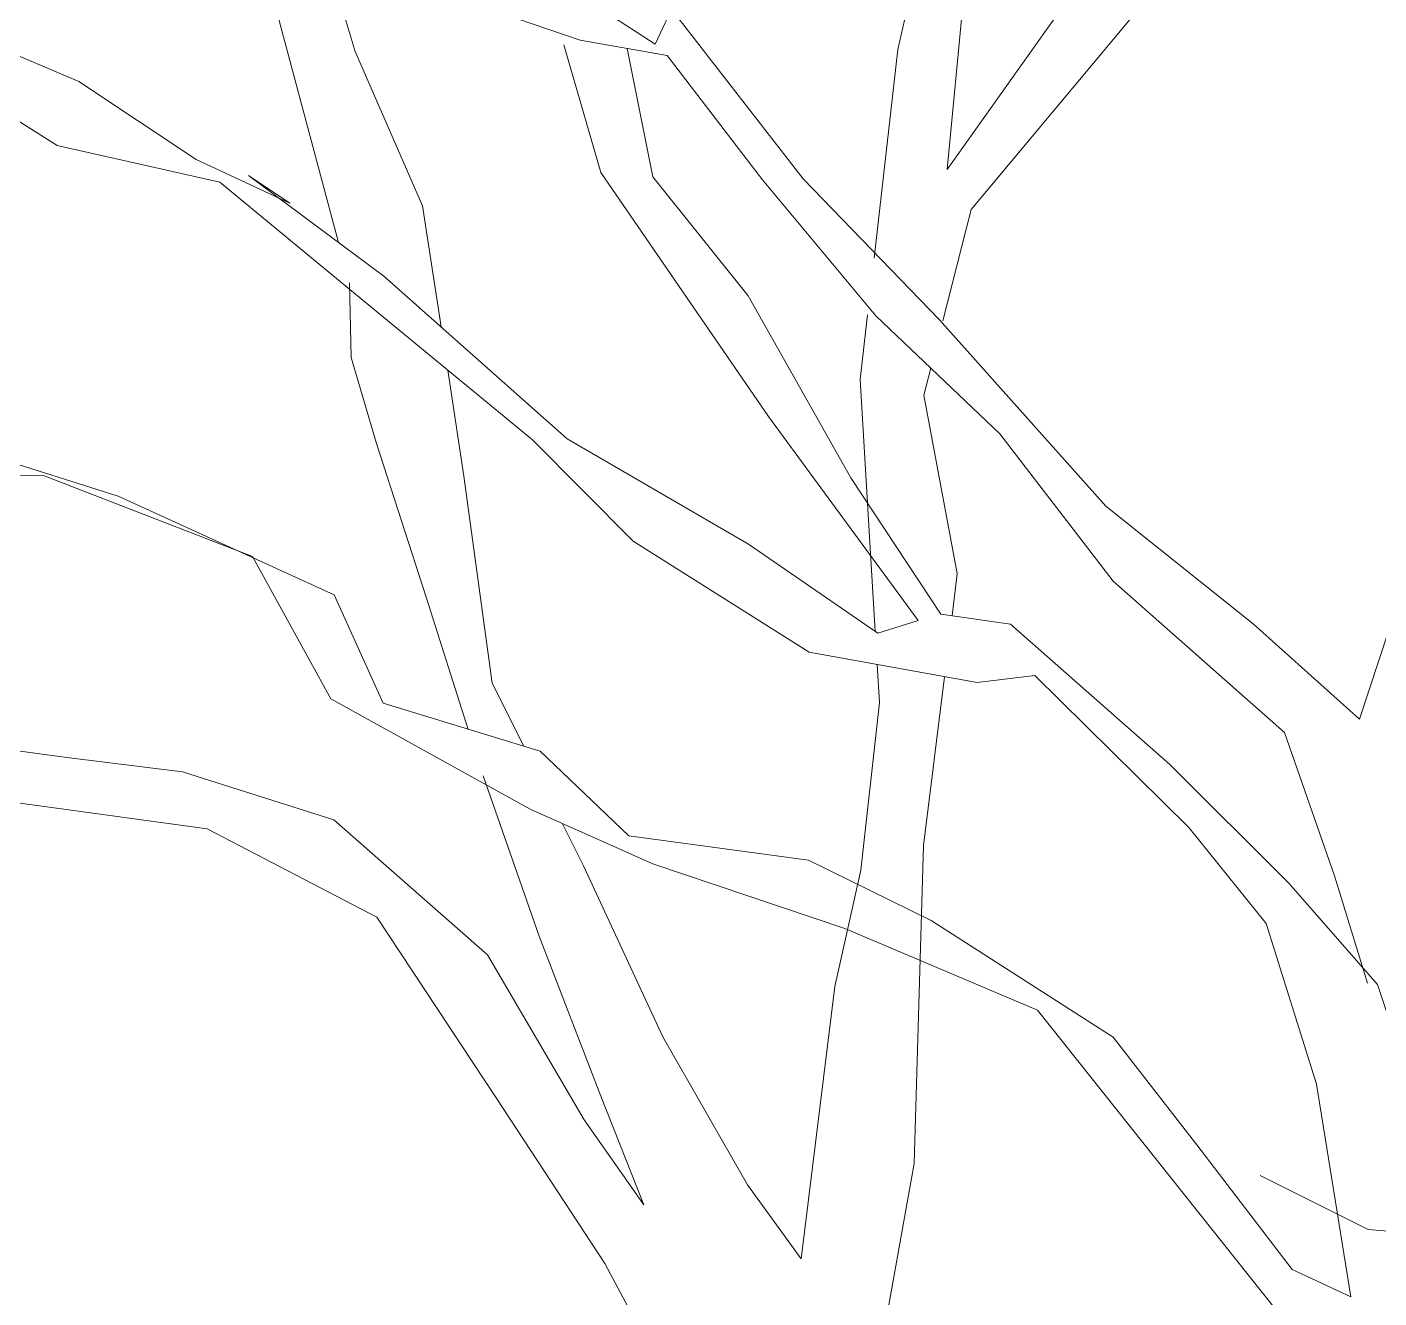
# Model space of a CAD drawing. Header units: millimetres. Extents: x -13512 to 19537, y -6523 to 6166.
# Drawn here: x -864.2 to -696.2, y -2383.2 to -2225.1 of the extents above; entities that cross this region are included whole.
import ezdxf

# ---------------------------------------------------------------- set-up
doc = ezdxf.new("R2010")
doc.units = ezdxf.units.MM
for name, color, linetype, lineweight in [('A-ELEWACJA CIENKA', 11, 'Continuous', 13), ('B-materiały', 9, 'Continuous', 0), ('Layer1', 7, 'Continuous', 0)]:
    doc.layers.add(name, color=color, linetype=linetype, lineweight=lineweight)

# ---------------------------------------------------------------- blocks, each defined once
blk = doc.blocks.new('A$C2EBD462E')
at = {"layer": 'B-materiały'}
for p, q in [((-292.05, 686.52), (-305.5, 693.22)), ((-261.82, 683.92), (-292.05, 686.52))]:
    blk.add_line(p, q, dxfattribs=at)

msp = doc.modelspace()

# ---------------------------------------------------------------- linework, layer by layer
at = {"layer": 'Layer1'}
for p, q in [((-909.3, -2209.84), (-857.81, -2231.9)), ((-909.3, -2209.84), (-857.81, -2231.9)), ((-909.3, -2209.84), (-857.81, -2231.9)), ((-909.3, -2209.84), (-857.81, -2231.9)), ((-909.3, -2209.84), (-857.81, -2231.9)), ((-909.3, -2209.84), (-857.81, -2231.9)), ((-909.3, -2209.84), (-857.81, -2231.9)), ((-909.3, -2209.84), (-857.81, -2231.9)), ((-828.93, -2209.64), (-823.44, -2228.17)), ((-828.93, -2209.64), (-823.44, -2228.17)), ((-828.93, -2209.64), (-823.44, -2228.17)), ((-828.93, -2209.64), (-823.44, -2228.17)), ((-828.93, -2209.64), (-823.44, -2228.17)), ((-828.93, -2209.64), (-823.44, -2228.17)), ((-828.93, -2209.64), (-823.44, -2228.17)), ((-828.93, -2209.64), (-823.44, -2228.17)), ((-755.96, -2227.92), (-752.73, -2213.48)), ((-755.96, -2227.92), (-752.73, -2213.48)), ((-755.96, -2227.92), (-752.73, -2213.48)), ((-755.96, -2227.92), (-752.73, -2213.48)), ((-755.96, -2227.92), (-752.73, -2213.48)), ((-755.96, -2227.92), (-752.73, -2213.48)), ((-755.96, -2227.92), (-752.73, -2213.48)), ((-755.96, -2227.92), (-752.73, -2213.48)), ((-825.49, -2251.9), (-834.45, -2218.4)), ((-825.49, -2251.9), (-834.45, -2218.4)), ((-825.49, -2251.9), (-834.45, -2218.4)), ((-825.49, -2251.9), (-834.45, -2218.4)), ((-825.49, -2251.9), (-834.45, -2218.4)), ((-825.49, -2251.9), (-834.45, -2218.4)), ((-825.49, -2251.9), (-834.45, -2218.4)), ((-825.49, -2251.9), (-834.45, -2218.4)), ((-800, -2218.25), (-786.13, -2227.24)), ((-800, -2218.25), (-786.13, -2227.24)), ((-800, -2218.25), (-786.13, -2227.24)), ((-800, -2218.25), (-786.13, -2227.24)), ((-800, -2218.25), (-786.13, -2227.24)), ((-800, -2218.25), (-786.13, -2227.24)), ((-800, -2218.25), (-786.13, -2227.24)), ((-800, -2218.25), (-786.13, -2227.24)), ((-786.31, -2220.06), (-767.76, -2244.01)), ((-786.31, -2220.06), (-767.76, -2244.01)), ((-786.31, -2220.06), (-767.76, -2244.01)), ((-786.31, -2220.06), (-767.76, -2244.01)), ((-786.31, -2220.06), (-767.76, -2244.01)), ((-786.31, -2220.06), (-767.76, -2244.01)), ((-786.31, -2220.06), (-767.76, -2244.01)), ((-786.31, -2220.06), (-767.76, -2244.01)), ((-747.57, -2219.09), (-749.84, -2242.84)), ((-747.57, -2219.09), (-749.84, -2242.84)), ((-747.57, -2219.09), (-749.84, -2242.84)), ((-747.57, -2219.09), (-749.84, -2242.84)), ((-747.57, -2219.09), (-749.84, -2242.84)), ((-747.57, -2219.09), (-749.84, -2242.84)), ((-747.57, -2219.09), (-749.84, -2242.84)), ((-747.57, -2219.09), (-749.84, -2242.84)), ((-786.13, -2227.24), (-783.4, -2221.42)), ((-786.13, -2227.24), (-783.4, -2221.42)), ((-786.13, -2227.24), (-783.4, -2221.42)), ((-786.13, -2227.24), (-783.4, -2221.42)), ((-786.13, -2227.24), (-783.4, -2221.42)), ((-786.13, -2227.24), (-783.4, -2221.42)), ((-786.13, -2227.24), (-783.4, -2221.42)), ((-786.13, -2227.24), (-783.4, -2221.42)), ((-795.47, -2226.75), (-809.23, -2222.07)), ((-795.47, -2226.75), (-809.23, -2222.07)), ((-795.47, -2226.75), (-809.23, -2222.07)), ((-795.47, -2226.75), (-809.23, -2222.07)), ((-795.47, -2226.75), (-809.23, -2222.07)), ((-795.47, -2226.75), (-809.23, -2222.07)), ((-795.47, -2226.75), (-809.23, -2222.07)), ((-795.47, -2226.75), (-809.23, -2222.07)), ((-749.84, -2242.84), (-735.28, -2222.37)), ((-749.84, -2242.84), (-735.28, -2222.37)), ((-749.84, -2242.84), (-735.28, -2222.37)), ((-749.84, -2242.84), (-735.28, -2222.37)), ((-749.84, -2242.84), (-735.28, -2222.37)), ((-749.84, -2242.84), (-735.28, -2222.37)), ((-749.84, -2242.84), (-735.28, -2222.37)), ((-749.84, -2242.84), (-735.28, -2222.37)), ((-726.63, -2223.59), (-746.85, -2247.79)), ((-726.63, -2223.59), (-746.85, -2247.79)), ((-726.63, -2223.59), (-746.85, -2247.79)), ((-726.63, -2223.59), (-746.85, -2247.79)), ((-726.63, -2223.59), (-746.85, -2247.79)), ((-726.63, -2223.59), (-746.85, -2247.79)), ((-726.63, -2223.59), (-746.85, -2247.79)), ((-726.63, -2223.59), (-746.85, -2247.79)), ((-784.66, -2228.64), (-795.47, -2226.75)), ((-784.66, -2228.64), (-795.47, -2226.75)), ((-784.66, -2228.64), (-795.47, -2226.75)), ((-784.66, -2228.64), (-795.47, -2226.75)), ((-784.66, -2228.64), (-795.47, -2226.75)), ((-784.66, -2228.64), (-795.47, -2226.75)), ((-784.66, -2228.64), (-795.47, -2226.75)), ((-784.66, -2228.64), (-795.47, -2226.75)), ((-823.44, -2228.17), (-815.06, -2247.34)), ((-823.44, -2228.17), (-815.06, -2247.34)), ((-823.44, -2228.17), (-815.06, -2247.34)), ((-823.44, -2228.17), (-815.06, -2247.34)), ((-823.44, -2228.17), (-815.06, -2247.34)), ((-823.44, -2228.17), (-815.06, -2247.34)), ((-823.44, -2228.17), (-815.06, -2247.34)), ((-823.44, -2228.17), (-815.06, -2247.34)), ((-792.91, -2243.2), (-797.51, -2227.34)), ((-792.91, -2243.2), (-797.51, -2227.34)), ((-792.91, -2243.2), (-797.51, -2227.34)), ((-792.91, -2243.2), (-797.51, -2227.34)), ((-792.91, -2243.2), (-797.51, -2227.34)), ((-792.91, -2243.2), (-797.51, -2227.34)), ((-792.91, -2243.2), (-797.51, -2227.34)), ((-792.91, -2243.2), (-797.51, -2227.34)), ((-789.63, -2227.77), (-786.43, -2243.76)), ((-789.63, -2227.77), (-786.43, -2243.76)), ((-789.63, -2227.77), (-786.43, -2243.76)), ((-789.63, -2227.77), (-786.43, -2243.76)), ((-789.63, -2227.77), (-786.43, -2243.76)), ((-789.63, -2227.77), (-786.43, -2243.76)), ((-789.63, -2227.77), (-786.43, -2243.76)), ((-789.63, -2227.77), (-786.43, -2243.76)), ((-772.78, -2244.13), (-784.66, -2228.64)), ((-772.78, -2244.13), (-784.66, -2228.64)), ((-772.78, -2244.13), (-784.66, -2228.64)), ((-772.78, -2244.13), (-784.66, -2228.64)), ((-772.78, -2244.13), (-784.66, -2228.64)), ((-772.78, -2244.13), (-784.66, -2228.64)), ((-772.78, -2244.13), (-784.66, -2228.64)), ((-772.78, -2244.13), (-784.66, -2228.64)), ((-758.9, -2253.84), (-755.96, -2227.92)), ((-758.9, -2253.84), (-755.96, -2227.92)), ((-758.9, -2253.84), (-755.96, -2227.92)), ((-758.9, -2253.84), (-755.96, -2227.92)), ((-758.9, -2253.84), (-755.96, -2227.92)), ((-758.9, -2253.84), (-755.96, -2227.92)), ((-758.9, -2253.84), (-755.96, -2227.92)), ((-758.9, -2253.84), (-755.96, -2227.92)), ((-860.48, -2239.87), (-877.98, -2228.82)), ((-860.48, -2239.87), (-877.98, -2228.82)), ((-860.48, -2239.87), (-877.98, -2228.82)), ((-860.48, -2239.87), (-877.98, -2228.82)), ((-860.48, -2239.87), (-877.98, -2228.82)), ((-860.48, -2239.87), (-877.98, -2228.82)), ((-860.48, -2239.87), (-877.98, -2228.82)), ((-860.48, -2239.87), (-877.98, -2228.82)), ((-857.81, -2231.9), (-843.2, -2241.59)), ((-857.81, -2231.9), (-843.2, -2241.59)), ((-857.81, -2231.9), (-843.2, -2241.59)), ((-857.81, -2231.9), (-843.2, -2241.59)), ((-857.81, -2231.9), (-843.2, -2241.59)), ((-857.81, -2231.9), (-843.2, -2241.59)), ((-857.81, -2231.9), (-843.2, -2241.59)), ((-857.81, -2231.9), (-843.2, -2241.59)), ((-840.26, -2244.39), (-860.48, -2239.87)), ((-840.26, -2244.39), (-860.48, -2239.87)), ((-840.26, -2244.39), (-860.48, -2239.87)), ((-840.26, -2244.39), (-860.48, -2239.87)), ((-840.26, -2244.39), (-860.48, -2239.87)), ((-840.26, -2244.39), (-860.48, -2239.87)), ((-840.26, -2244.39), (-860.48, -2239.87)), ((-840.26, -2244.39), (-860.48, -2239.87)), ((-843.2, -2241.59), (-831.58, -2247.04)), ((-843.2, -2241.59), (-831.58, -2247.04)), ((-843.2, -2241.59), (-831.58, -2247.04)), ((-843.2, -2241.59), (-831.58, -2247.04)), ((-843.2, -2241.59), (-831.58, -2247.04)), ((-843.2, -2241.59), (-831.58, -2247.04)), ((-843.2, -2241.59), (-831.58, -2247.04)), ((-843.2, -2241.59), (-831.58, -2247.04)), ((-831.58, -2247.04), (-836.69, -2243.58)), ((-836.69, -2243.58), (-819.87, -2256.08)), ((-831.58, -2247.04), (-836.69, -2243.58)), ((-836.69, -2243.58), (-819.87, -2256.08)), ((-831.58, -2247.04), (-836.69, -2243.58)), ((-836.69, -2243.58), (-819.87, -2256.08)), ((-831.58, -2247.04), (-836.69, -2243.58)), ((-836.69, -2243.58), (-819.87, -2256.08)), ((-831.58, -2247.04), (-836.69, -2243.58)), ((-836.69, -2243.58), (-819.87, -2256.08)), ((-831.58, -2247.04), (-836.69, -2243.58)), ((-836.69, -2243.58), (-819.87, -2256.08)), ((-831.58, -2247.04), (-836.69, -2243.58)), ((-836.69, -2243.58), (-819.87, -2256.08)), ((-831.58, -2247.04), (-836.69, -2243.58)), ((-836.69, -2243.58), (-819.87, -2256.08)), ((-772.05, -2273.55), (-792.91, -2243.2)), ((-772.05, -2273.55), (-792.91, -2243.2)), ((-772.05, -2273.55), (-792.91, -2243.2)), ((-772.05, -2273.55), (-792.91, -2243.2)), ((-772.05, -2273.55), (-792.91, -2243.2)), ((-772.05, -2273.55), (-792.91, -2243.2)), ((-772.05, -2273.55), (-792.91, -2243.2)), ((-772.05, -2273.55), (-792.91, -2243.2)), ((-786.43, -2243.76), (-774.58, -2258.54)), ((-786.43, -2243.76), (-774.58, -2258.54)), ((-786.43, -2243.76), (-774.58, -2258.54)), ((-786.43, -2243.76), (-774.58, -2258.54)), ((-786.43, -2243.76), (-774.58, -2258.54)), ((-786.43, -2243.76), (-774.58, -2258.54)), ((-786.43, -2243.76), (-774.58, -2258.54)), ((-786.43, -2243.76), (-774.58, -2258.54)), ((-823.4, -2258.32), (-840.26, -2244.39)), ((-823.4, -2258.32), (-840.26, -2244.39)), ((-823.4, -2258.32), (-840.26, -2244.39)), ((-823.4, -2258.32), (-840.26, -2244.39)), ((-823.4, -2258.32), (-840.26, -2244.39)), ((-823.4, -2258.32), (-840.26, -2244.39)), ((-823.4, -2258.32), (-840.26, -2244.39)), ((-823.4, -2258.32), (-840.26, -2244.39)), ((-758.72, -2261.01), (-772.78, -2244.13)), ((-758.72, -2261.01), (-772.78, -2244.13)), ((-758.72, -2261.01), (-772.78, -2244.13)), ((-758.72, -2261.01), (-772.78, -2244.13)), ((-758.72, -2261.01), (-772.78, -2244.13)), ((-758.72, -2261.01), (-772.78, -2244.13)), ((-758.72, -2261.01), (-772.78, -2244.13)), ((-758.72, -2261.01), (-772.78, -2244.13)), ((-767.76, -2244.01), (-750.81, -2261.53)), ((-767.76, -2244.01), (-750.81, -2261.53)), ((-767.76, -2244.01), (-750.81, -2261.53)), ((-767.76, -2244.01), (-750.81, -2261.53)), ((-767.76, -2244.01), (-750.81, -2261.53)), ((-767.76, -2244.01), (-750.81, -2261.53)), ((-767.76, -2244.01), (-750.81, -2261.53)), ((-767.76, -2244.01), (-750.81, -2261.53)), ((-815.06, -2247.34), (-812.75, -2262.41)), ((-815.06, -2247.34), (-812.75, -2262.41)), ((-815.06, -2247.34), (-812.75, -2262.41)), ((-815.06, -2247.34), (-812.75, -2262.41)), ((-815.06, -2247.34), (-812.75, -2262.41)), ((-815.06, -2247.34), (-812.75, -2262.41)), ((-815.06, -2247.34), (-812.75, -2262.41)), ((-815.06, -2247.34), (-812.75, -2262.41)), ((-746.85, -2247.79), (-750.37, -2261.64)), ((-746.85, -2247.79), (-750.37, -2261.64)), ((-746.85, -2247.79), (-750.37, -2261.64)), ((-746.85, -2247.79), (-750.37, -2261.64)), ((-746.85, -2247.79), (-750.37, -2261.64)), ((-746.85, -2247.79), (-750.37, -2261.64)), ((-746.85, -2247.79), (-750.37, -2261.64)), ((-746.85, -2247.79), (-750.37, -2261.64)), ((-823.92, -2266.23), (-824.15, -2256.91)), ((-823.92, -2266.23), (-824.15, -2256.91)), ((-823.92, -2266.23), (-824.15, -2256.91)), ((-823.92, -2266.23), (-824.15, -2256.91)), ((-823.92, -2266.23), (-824.15, -2256.91)), ((-823.92, -2266.23), (-824.15, -2256.91)), ((-823.92, -2266.23), (-824.15, -2256.91)), ((-823.92, -2266.23), (-824.15, -2256.91)), ((-819.87, -2256.08), (-797.1, -2276.33)), ((-819.87, -2256.08), (-797.1, -2276.33)), ((-819.87, -2256.08), (-797.1, -2276.33)), ((-819.87, -2256.08), (-797.1, -2276.33)), ((-819.87, -2256.08), (-797.1, -2276.33)), ((-819.87, -2256.08), (-797.1, -2276.33)), ((-819.87, -2256.08), (-797.1, -2276.33)), ((-819.87, -2256.08), (-797.1, -2276.33)), ((-801.41, -2276.44), (-823.4, -2258.32)), ((-801.41, -2276.44), (-823.4, -2258.32)), ((-801.41, -2276.44), (-823.4, -2258.32)), ((-801.41, -2276.44), (-823.4, -2258.32)), ((-801.41, -2276.44), (-823.4, -2258.32)), ((-801.41, -2276.44), (-823.4, -2258.32)), ((-801.41, -2276.44), (-823.4, -2258.32)), ((-801.41, -2276.44), (-823.4, -2258.32)), ((-774.58, -2258.54), (-761.8, -2281.19)), ((-774.58, -2258.54), (-761.8, -2281.19)), ((-774.58, -2258.54), (-761.8, -2281.19)), ((-774.58, -2258.54), (-761.8, -2281.19)), ((-774.58, -2258.54), (-761.8, -2281.19)), ((-774.58, -2258.54), (-761.8, -2281.19)), ((-774.58, -2258.54), (-761.8, -2281.19)), ((-774.58, -2258.54), (-761.8, -2281.19)), ((-760.67, -2268.96), (-759.73, -2260.89)), ((-760.67, -2268.96), (-759.73, -2260.89)), ((-760.67, -2268.96), (-759.73, -2260.89)), ((-760.67, -2268.96), (-759.73, -2260.89)), ((-760.67, -2268.96), (-759.73, -2260.89)), ((-760.67, -2268.96), (-759.73, -2260.89)), ((-760.67, -2268.96), (-759.73, -2260.89)), ((-760.67, -2268.96), (-759.73, -2260.89)), ((-743.28, -2275.7), (-758.72, -2261.01)), ((-743.28, -2275.7), (-758.72, -2261.01)), ((-743.28, -2275.7), (-758.72, -2261.01)), ((-743.28, -2275.7), (-758.72, -2261.01)), ((-743.28, -2275.7), (-758.72, -2261.01)), ((-743.28, -2275.7), (-758.72, -2261.01)), ((-743.28, -2275.7), (-758.72, -2261.01)), ((-743.28, -2275.7), (-758.72, -2261.01)), ((-750.81, -2261.53), (-730.13, -2284.7)), ((-750.81, -2261.53), (-730.13, -2284.7)), ((-750.81, -2261.53), (-730.13, -2284.7)), ((-750.81, -2261.53), (-730.13, -2284.7)), ((-750.81, -2261.53), (-730.13, -2284.7)), ((-750.81, -2261.53), (-730.13, -2284.7)), ((-750.81, -2261.53), (-730.13, -2284.7)), ((-750.81, -2261.53), (-730.13, -2284.7)), ((-820.78, -2276.92), (-823.92, -2266.23)), ((-820.78, -2276.92), (-823.92, -2266.23)), ((-820.78, -2276.92), (-823.92, -2266.23)), ((-820.78, -2276.92), (-823.92, -2266.23)), ((-820.78, -2276.92), (-823.92, -2266.23)), ((-820.78, -2276.92), (-823.92, -2266.23)), ((-820.78, -2276.92), (-823.92, -2266.23)), ((-820.78, -2276.92), (-823.92, -2266.23)), ((-811.93, -2267.77), (-809.91, -2280.96)), ((-811.93, -2267.77), (-809.91, -2280.96)), ((-811.93, -2267.77), (-809.91, -2280.96)), ((-811.93, -2267.77), (-809.91, -2280.96)), ((-811.93, -2267.77), (-809.91, -2280.96)), ((-811.93, -2267.77), (-809.91, -2280.96)), ((-811.93, -2267.77), (-809.91, -2280.96)), ((-811.93, -2267.77), (-809.91, -2280.96)), ((-759.74, -2284.31), (-760.67, -2268.96)), ((-759.74, -2284.31), (-760.67, -2268.96)), ((-759.74, -2284.31), (-760.67, -2268.96)), ((-759.74, -2284.31), (-760.67, -2268.96)), ((-759.74, -2284.31), (-760.67, -2268.96)), ((-759.74, -2284.31), (-760.67, -2268.96)), ((-759.74, -2284.31), (-760.67, -2268.96)), ((-759.74, -2284.31), (-760.67, -2268.96)), ((-751.87, -2267.53), (-752.73, -2270.91)), ((-751.87, -2267.53), (-752.73, -2270.91)), ((-751.87, -2267.53), (-752.73, -2270.91)), ((-751.87, -2267.53), (-752.73, -2270.91)), ((-751.87, -2267.53), (-752.73, -2270.91)), ((-751.87, -2267.53), (-752.73, -2270.91)), ((-751.87, -2267.53), (-752.73, -2270.91)), ((-751.87, -2267.53), (-752.73, -2270.91)), ((-752.73, -2270.91), (-748.58, -2293.06)), ((-752.73, -2270.91), (-748.58, -2293.06)), ((-752.73, -2270.91), (-748.58, -2293.06)), ((-752.73, -2270.91), (-748.58, -2293.06)), ((-752.73, -2270.91), (-748.58, -2293.06)), ((-752.73, -2270.91), (-748.58, -2293.06)), ((-752.73, -2270.91), (-748.58, -2293.06)), ((-752.73, -2270.91), (-748.58, -2293.06)), ((-753.46, -2298.93), (-772.05, -2273.55)), ((-753.46, -2298.93), (-772.05, -2273.55)), ((-753.46, -2298.93), (-772.05, -2273.55)), ((-753.46, -2298.93), (-772.05, -2273.55)), ((-753.46, -2298.93), (-772.05, -2273.55)), ((-753.46, -2298.93), (-772.05, -2273.55)), ((-753.46, -2298.93), (-772.05, -2273.55)), ((-753.46, -2298.93), (-772.05, -2273.55)), ((-729.18, -2294.01), (-743.28, -2275.7)), ((-729.18, -2294.01), (-743.28, -2275.7)), ((-729.18, -2294.01), (-743.28, -2275.7)), ((-729.18, -2294.01), (-743.28, -2275.7)), ((-729.18, -2294.01), (-743.28, -2275.7)), ((-729.18, -2294.01), (-743.28, -2275.7)), ((-729.18, -2294.01), (-743.28, -2275.7)), ((-729.18, -2294.01), (-743.28, -2275.7)), ((-814.56, -2296.15), (-820.78, -2276.92)), ((-814.56, -2296.15), (-820.78, -2276.92)), ((-814.56, -2296.15), (-820.78, -2276.92)), ((-814.56, -2296.15), (-820.78, -2276.92)), ((-814.56, -2296.15), (-820.78, -2276.92)), ((-814.56, -2296.15), (-820.78, -2276.92)), ((-814.56, -2296.15), (-820.78, -2276.92)), ((-814.56, -2296.15), (-820.78, -2276.92)), ((-788.89, -2289.05), (-801.41, -2276.44)), ((-788.89, -2289.05), (-801.41, -2276.44)), ((-788.89, -2289.05), (-801.41, -2276.44)), ((-788.89, -2289.05), (-801.41, -2276.44)), ((-788.89, -2289.05), (-801.41, -2276.44)), ((-788.89, -2289.05), (-801.41, -2276.44)), ((-788.89, -2289.05), (-801.41, -2276.44)), ((-788.89, -2289.05), (-801.41, -2276.44)), ((-797.1, -2276.33), (-774.52, -2289.41)), ((-797.1, -2276.33), (-774.52, -2289.41)), ((-797.1, -2276.33), (-774.52, -2289.41)), ((-797.1, -2276.33), (-774.52, -2289.41)), ((-797.1, -2276.33), (-774.52, -2289.41)), ((-797.1, -2276.33), (-774.52, -2289.41)), ((-797.1, -2276.33), (-774.52, -2289.41)), ((-797.1, -2276.33), (-774.52, -2289.41)), ((-871.74, -2277.48), (-852.92, -2283.47)), ((-871.74, -2277.48), (-852.92, -2283.47)), ((-871.74, -2277.48), (-852.92, -2283.47)), ((-871.74, -2277.48), (-852.92, -2283.47)), ((-871.74, -2277.48), (-852.92, -2283.47)), ((-871.74, -2277.48), (-852.92, -2283.47)), ((-871.74, -2277.48), (-852.92, -2283.47)), ((-871.74, -2277.48), (-852.92, -2283.47)), ((-862.32, -2280.84), (-888.87, -2281.5)), ((-862.32, -2280.84), (-888.87, -2281.5)), ((-862.32, -2280.84), (-888.87, -2281.5)), ((-862.32, -2280.84), (-888.87, -2281.5)), ((-862.32, -2280.84), (-888.87, -2281.5)), ((-862.32, -2280.84), (-888.87, -2281.5)), ((-862.32, -2280.84), (-888.87, -2281.5)), ((-862.32, -2280.84), (-888.87, -2281.5)), ((-836.22, -2290.95), (-862.32, -2280.84)), ((-836.22, -2290.95), (-862.32, -2280.84)), ((-836.22, -2290.95), (-862.32, -2280.84)), ((-836.22, -2290.95), (-862.32, -2280.84)), ((-836.22, -2290.95), (-862.32, -2280.84)), ((-836.22, -2290.95), (-862.32, -2280.84)), ((-836.22, -2290.95), (-862.32, -2280.84)), ((-836.22, -2290.95), (-862.32, -2280.84)), ((-809.91, -2280.96), (-806.39, -2306.72)), ((-809.91, -2280.96), (-806.39, -2306.72)), ((-809.91, -2280.96), (-806.39, -2306.72)), ((-809.91, -2280.96), (-806.39, -2306.72)), ((-809.91, -2280.96), (-806.39, -2306.72)), ((-809.91, -2280.96), (-806.39, -2306.72)), ((-809.91, -2280.96), (-806.39, -2306.72)), ((-809.91, -2280.96), (-806.39, -2306.72)), ((-761.8, -2281.19), (-750.61, -2298.14)), ((-761.8, -2281.19), (-750.61, -2298.14)), ((-761.8, -2281.19), (-750.61, -2298.14)), ((-761.8, -2281.19), (-750.61, -2298.14)), ((-761.8, -2281.19), (-750.61, -2298.14)), ((-761.8, -2281.19), (-750.61, -2298.14)), ((-761.8, -2281.19), (-750.61, -2298.14)), ((-761.8, -2281.19), (-750.61, -2298.14)), ((-852.92, -2283.47), (-826.05, -2295.72)), ((-852.92, -2283.47), (-826.05, -2295.72)), ((-852.92, -2283.47), (-826.05, -2295.72)), ((-852.92, -2283.47), (-826.05, -2295.72)), ((-852.92, -2283.47), (-826.05, -2295.72)), ((-852.92, -2283.47), (-826.05, -2295.72)), ((-852.92, -2283.47), (-826.05, -2295.72)), ((-852.92, -2283.47), (-826.05, -2295.72)), ((-758.77, -2300.27), (-759.74, -2284.31)), ((-758.77, -2300.27), (-759.74, -2284.31)), ((-758.77, -2300.27), (-759.74, -2284.31)), ((-758.77, -2300.27), (-759.74, -2284.31)), ((-758.77, -2300.27), (-759.74, -2284.31)), ((-758.77, -2300.27), (-759.74, -2284.31)), ((-758.77, -2300.27), (-759.74, -2284.31)), ((-758.77, -2300.27), (-759.74, -2284.31)), ((-730.13, -2284.7), (-711.81, -2299.32)), ((-730.13, -2284.7), (-711.81, -2299.32)), ((-730.13, -2284.7), (-711.81, -2299.32)), ((-730.13, -2284.7), (-711.81, -2299.32)), ((-730.13, -2284.7), (-711.81, -2299.32)), ((-730.13, -2284.7), (-711.81, -2299.32)), ((-730.13, -2284.7), (-711.81, -2299.32)), ((-730.13, -2284.7), (-711.81, -2299.32)), ((-767, -2302.86), (-788.89, -2289.05)), ((-767, -2302.86), (-788.89, -2289.05)), ((-767, -2302.86), (-788.89, -2289.05)), ((-767, -2302.86), (-788.89, -2289.05)), ((-767, -2302.86), (-788.89, -2289.05)), ((-767, -2302.86), (-788.89, -2289.05)), ((-767, -2302.86), (-788.89, -2289.05)), ((-767, -2302.86), (-788.89, -2289.05)), ((-774.52, -2289.41), (-758.45, -2300.49)), ((-774.52, -2289.41), (-758.45, -2300.49)), ((-774.52, -2289.41), (-758.45, -2300.49)), ((-774.52, -2289.41), (-758.45, -2300.49)), ((-774.52, -2289.41), (-758.45, -2300.49)), ((-774.52, -2289.41), (-758.45, -2300.49)), ((-774.52, -2289.41), (-758.45, -2300.49)), ((-774.52, -2289.41), (-758.45, -2300.49)), ((-826.45, -2308.65), (-836.22, -2290.95)), ((-826.45, -2308.65), (-836.22, -2290.95)), ((-826.45, -2308.65), (-836.22, -2290.95)), ((-826.45, -2308.65), (-836.22, -2290.95)), ((-826.45, -2308.65), (-836.22, -2290.95)), ((-826.45, -2308.65), (-836.22, -2290.95)), ((-826.45, -2308.65), (-836.22, -2290.95)), ((-826.45, -2308.65), (-836.22, -2290.95)), ((-698.59, -2311.2), (-691.92, -2290.93)), ((-698.59, -2311.2), (-691.92, -2290.93)), ((-698.59, -2311.2), (-691.92, -2290.93)), ((-698.59, -2311.2), (-691.92, -2290.93)), ((-698.59, -2311.2), (-691.92, -2290.93)), ((-698.59, -2311.2), (-691.92, -2290.93)), ((-698.59, -2311.2), (-691.92, -2290.93)), ((-698.59, -2311.2), (-691.92, -2290.93)), ((-748.58, -2293.06), (-749.23, -2298.33)), ((-748.58, -2293.06), (-749.23, -2298.33)), ((-748.58, -2293.06), (-749.23, -2298.33)), ((-748.58, -2293.06), (-749.23, -2298.33)), ((-748.58, -2293.06), (-749.23, -2298.33)), ((-748.58, -2293.06), (-749.23, -2298.33)), ((-748.58, -2293.06), (-749.23, -2298.33)), ((-748.58, -2293.06), (-749.23, -2298.33)), ((-707.88, -2312.86), (-729.18, -2294.01)), ((-707.88, -2312.86), (-729.18, -2294.01)), ((-707.88, -2312.86), (-729.18, -2294.01)), ((-707.88, -2312.86), (-729.18, -2294.01)), ((-707.88, -2312.86), (-729.18, -2294.01)), ((-707.88, -2312.86), (-729.18, -2294.01)), ((-707.88, -2312.86), (-729.18, -2294.01)), ((-707.88, -2312.86), (-729.18, -2294.01)), ((-826.05, -2295.72), (-819.97, -2309.21)), ((-826.05, -2295.72), (-819.97, -2309.21)), ((-826.05, -2295.72), (-819.97, -2309.21)), ((-826.05, -2295.72), (-819.97, -2309.21)), ((-826.05, -2295.72), (-819.97, -2309.21)), ((-826.05, -2295.72), (-819.97, -2309.21)), ((-826.05, -2295.72), (-819.97, -2309.21)), ((-826.05, -2295.72), (-819.97, -2309.21)), ((-809.38, -2312.45), (-814.56, -2296.15)), ((-809.38, -2312.45), (-814.56, -2296.15)), ((-809.38, -2312.45), (-814.56, -2296.15)), ((-809.38, -2312.45), (-814.56, -2296.15)), ((-809.38, -2312.45), (-814.56, -2296.15)), ((-809.38, -2312.45), (-814.56, -2296.15)), ((-809.38, -2312.45), (-814.56, -2296.15)), ((-809.38, -2312.45), (-814.56, -2296.15)), ((-758.45, -2300.49), (-753.46, -2298.93)), ((-758.45, -2300.49), (-753.46, -2298.93)), ((-758.45, -2300.49), (-753.46, -2298.93)), ((-758.45, -2300.49), (-753.46, -2298.93)), ((-758.45, -2300.49), (-753.46, -2298.93)), ((-758.45, -2300.49), (-753.46, -2298.93)), ((-758.45, -2300.49), (-753.46, -2298.93)), ((-758.45, -2300.49), (-753.46, -2298.93)), ((-750.61, -2298.14), (-741.96, -2299.36)), ((-750.61, -2298.14), (-741.96, -2299.36)), ((-750.61, -2298.14), (-741.96, -2299.36)), ((-750.61, -2298.14), (-741.96, -2299.36)), ((-750.61, -2298.14), (-741.96, -2299.36)), ((-750.61, -2298.14), (-741.96, -2299.36)), ((-750.61, -2298.14), (-741.96, -2299.36)), ((-750.61, -2298.14), (-741.96, -2299.36)), ((-741.96, -2299.36), (-722.14, -2316.81)), ((-741.96, -2299.36), (-722.14, -2316.81)), ((-741.96, -2299.36), (-722.14, -2316.81)), ((-741.96, -2299.36), (-722.14, -2316.81)), ((-741.96, -2299.36), (-722.14, -2316.81)), ((-741.96, -2299.36), (-722.14, -2316.81)), ((-741.96, -2299.36), (-722.14, -2316.81)), ((-741.96, -2299.36), (-722.14, -2316.81)), ((-711.81, -2299.32), (-698.59, -2311.2)), ((-711.81, -2299.32), (-698.59, -2311.2)), ((-711.81, -2299.32), (-698.59, -2311.2)), ((-711.81, -2299.32), (-698.59, -2311.2)), ((-711.81, -2299.32), (-698.59, -2311.2)), ((-711.81, -2299.32), (-698.59, -2311.2)), ((-711.81, -2299.32), (-698.59, -2311.2)), ((-711.81, -2299.32), (-698.59, -2311.2)), ((-746.09, -2306.64), (-767, -2302.86)), ((-746.09, -2306.64), (-767, -2302.86)), ((-746.09, -2306.64), (-767, -2302.86)), ((-746.09, -2306.64), (-767, -2302.86)), ((-746.09, -2306.64), (-767, -2302.86)), ((-746.09, -2306.64), (-767, -2302.86)), ((-746.09, -2306.64), (-767, -2302.86)), ((-746.09, -2306.64), (-767, -2302.86)), ((-758.23, -2309.1), (-758.52, -2304.39)), ((-758.23, -2309.1), (-758.52, -2304.39)), ((-758.23, -2309.1), (-758.52, -2304.39)), ((-758.23, -2309.1), (-758.52, -2304.39)), ((-758.23, -2309.1), (-758.52, -2304.39)), ((-758.23, -2309.1), (-758.52, -2304.39)), ((-758.23, -2309.1), (-758.52, -2304.39)), ((-758.23, -2309.1), (-758.52, -2304.39)), ((-750.17, -2305.9), (-752.76, -2326.91)), ((-750.17, -2305.9), (-752.76, -2326.91)), ((-750.17, -2305.9), (-752.76, -2326.91)), ((-750.17, -2305.9), (-752.76, -2326.91)), ((-750.17, -2305.9), (-752.76, -2326.91)), ((-750.17, -2305.9), (-752.76, -2326.91)), ((-750.17, -2305.9), (-752.76, -2326.91)), ((-750.17, -2305.9), (-752.76, -2326.91)), ((-738.93, -2305.74), (-746.09, -2306.64)), ((-738.93, -2305.74), (-746.09, -2306.64)), ((-738.93, -2305.74), (-746.09, -2306.64)), ((-738.93, -2305.74), (-746.09, -2306.64)), ((-738.93, -2305.74), (-746.09, -2306.64)), ((-738.93, -2305.74), (-746.09, -2306.64)), ((-738.93, -2305.74), (-746.09, -2306.64)), ((-738.93, -2305.74), (-746.09, -2306.64)), ((-719.79, -2324.65), (-738.93, -2305.74)), ((-719.79, -2324.65), (-738.93, -2305.74)), ((-719.79, -2324.65), (-738.93, -2305.74)), ((-719.79, -2324.65), (-738.93, -2305.74)), ((-719.79, -2324.65), (-738.93, -2305.74)), ((-719.79, -2324.65), (-738.93, -2305.74)), ((-719.79, -2324.65), (-738.93, -2305.74)), ((-719.79, -2324.65), (-738.93, -2305.74)), ((-806.39, -2306.72), (-802.48, -2314.56)), ((-806.39, -2306.72), (-802.48, -2314.56)), ((-806.39, -2306.72), (-802.48, -2314.56)), ((-806.39, -2306.72), (-802.48, -2314.56)), ((-806.39, -2306.72), (-802.48, -2314.56)), ((-806.39, -2306.72), (-802.48, -2314.56)), ((-806.39, -2306.72), (-802.48, -2314.56)), ((-806.39, -2306.72), (-802.48, -2314.56)), ((-801.69, -2322.39), (-826.45, -2308.65)), ((-801.69, -2322.39), (-826.45, -2308.65)), ((-801.69, -2322.39), (-826.45, -2308.65)), ((-801.69, -2322.39), (-826.45, -2308.65)), ((-801.69, -2322.39), (-826.45, -2308.65)), ((-801.69, -2322.39), (-826.45, -2308.65)), ((-801.69, -2322.39), (-826.45, -2308.65)), ((-801.69, -2322.39), (-826.45, -2308.65)), ((-819.97, -2309.21), (-800.44, -2315.18)), ((-819.97, -2309.21), (-800.44, -2315.18)), ((-819.97, -2309.21), (-800.44, -2315.18)), ((-819.97, -2309.21), (-800.44, -2315.18)), ((-819.97, -2309.21), (-800.44, -2315.18)), ((-819.97, -2309.21), (-800.44, -2315.18)), ((-819.97, -2309.21), (-800.44, -2315.18)), ((-819.97, -2309.21), (-800.44, -2315.18)), ((-760.58, -2329.98), (-758.23, -2309.1)), ((-760.58, -2329.98), (-758.23, -2309.1)), ((-760.58, -2329.98), (-758.23, -2309.1)), ((-760.58, -2329.98), (-758.23, -2309.1)), ((-760.58, -2329.98), (-758.23, -2309.1)), ((-760.58, -2329.98), (-758.23, -2309.1)), ((-760.58, -2329.98), (-758.23, -2309.1)), ((-760.58, -2329.98), (-758.23, -2309.1)), ((-885.95, -2312.3), (-859.29, -2315.94)), ((-885.95, -2312.3), (-859.29, -2315.94)), ((-885.95, -2312.3), (-859.29, -2315.94)), ((-885.95, -2312.3), (-859.29, -2315.94)), ((-885.95, -2312.3), (-859.29, -2315.94)), ((-885.95, -2312.3), (-859.29, -2315.94)), ((-885.95, -2312.3), (-859.29, -2315.94)), ((-885.95, -2312.3), (-859.29, -2315.94)), ((-701.69, -2330.66), (-707.88, -2312.86)), ((-701.69, -2330.66), (-707.88, -2312.86)), ((-701.69, -2330.66), (-707.88, -2312.86)), ((-701.69, -2330.66), (-707.88, -2312.86)), ((-701.69, -2330.66), (-707.88, -2312.86)), ((-701.69, -2330.66), (-707.88, -2312.86)), ((-701.69, -2330.66), (-707.88, -2312.86)), ((-701.69, -2330.66), (-707.88, -2312.86)), ((-859.29, -2315.94), (-844.89, -2317.73)), ((-859.29, -2315.94), (-844.89, -2317.73)), ((-859.29, -2315.94), (-844.89, -2317.73)), ((-859.29, -2315.94), (-844.89, -2317.73)), ((-859.29, -2315.94), (-844.89, -2317.73)), ((-859.29, -2315.94), (-844.89, -2317.73)), ((-859.29, -2315.94), (-844.89, -2317.73)), ((-859.29, -2315.94), (-844.89, -2317.73)), ((-800.44, -2315.18), (-789.41, -2325.67)), ((-800.44, -2315.18), (-789.41, -2325.67)), ((-800.44, -2315.18), (-789.41, -2325.67)), ((-800.44, -2315.18), (-789.41, -2325.67)), ((-800.44, -2315.18), (-789.41, -2325.67)), ((-800.44, -2315.18), (-789.41, -2325.67)), ((-800.44, -2315.18), (-789.41, -2325.67)), ((-800.44, -2315.18), (-789.41, -2325.67)), ((-844.89, -2317.73), (-826.07, -2323.72)), ((-844.89, -2317.73), (-826.07, -2323.72)), ((-844.89, -2317.73), (-826.07, -2323.72)), ((-844.89, -2317.73), (-826.07, -2323.72)), ((-844.89, -2317.73), (-826.07, -2323.72)), ((-844.89, -2317.73), (-826.07, -2323.72)), ((-844.89, -2317.73), (-826.07, -2323.72)), ((-844.89, -2317.73), (-826.07, -2323.72)), ((-722.14, -2316.81), (-707.42, -2331.52)), ((-722.14, -2316.81), (-707.42, -2331.52)), ((-722.14, -2316.81), (-707.42, -2331.52)), ((-722.14, -2316.81), (-707.42, -2331.52)), ((-722.14, -2316.81), (-707.42, -2331.52)), ((-722.14, -2316.81), (-707.42, -2331.52)), ((-722.14, -2316.81), (-707.42, -2331.52)), ((-722.14, -2316.81), (-707.42, -2331.52)), ((-800.58, -2338.16), (-807.54, -2318.23)), ((-800.58, -2338.16), (-807.54, -2318.23)), ((-800.58, -2338.16), (-807.54, -2318.23)), ((-800.58, -2338.16), (-807.54, -2318.23)), ((-800.58, -2338.16), (-807.54, -2318.23)), ((-800.58, -2338.16), (-807.54, -2318.23)), ((-800.58, -2338.16), (-807.54, -2318.23)), ((-800.58, -2338.16), (-807.54, -2318.23)), ((-841.84, -2324.83), (-872.81, -2320.58)), ((-841.84, -2324.83), (-872.81, -2320.58)), ((-841.84, -2324.83), (-872.81, -2320.58)), ((-841.84, -2324.83), (-872.81, -2320.58)), ((-841.84, -2324.83), (-872.81, -2320.58)), ((-841.84, -2324.83), (-872.81, -2320.58)), ((-841.84, -2324.83), (-872.81, -2320.58)), ((-841.84, -2324.83), (-872.81, -2320.58)), ((-786.45, -2329.19), (-801.69, -2322.39)), ((-786.45, -2329.19), (-801.69, -2322.39)), ((-786.45, -2329.19), (-801.69, -2322.39)), ((-786.45, -2329.19), (-801.69, -2322.39)), ((-786.45, -2329.19), (-801.69, -2322.39)), ((-786.45, -2329.19), (-801.69, -2322.39)), ((-786.45, -2329.19), (-801.69, -2322.39)), ((-786.45, -2329.19), (-801.69, -2322.39)), ((-826.07, -2323.72), (-806.98, -2340.47)), ((-826.07, -2323.72), (-806.98, -2340.47)), ((-826.07, -2323.72), (-806.98, -2340.47)), ((-826.07, -2323.72), (-806.98, -2340.47)), ((-826.07, -2323.72), (-806.98, -2340.47)), ((-826.07, -2323.72), (-806.98, -2340.47)), ((-826.07, -2323.72), (-806.98, -2340.47)), ((-826.07, -2323.72), (-806.98, -2340.47)), ((-797.66, -2324.19), (-795.06, -2329.41)), ((-797.66, -2324.19), (-795.06, -2329.41)), ((-797.66, -2324.19), (-795.06, -2329.41)), ((-797.66, -2324.19), (-795.06, -2329.41)), ((-797.66, -2324.19), (-795.06, -2329.41)), ((-797.66, -2324.19), (-795.06, -2329.41)), ((-797.66, -2324.19), (-795.06, -2329.41)), ((-797.66, -2324.19), (-795.06, -2329.41)), ((-820.74, -2335.79), (-841.84, -2324.83)), ((-820.74, -2335.79), (-841.84, -2324.83)), ((-820.74, -2335.79), (-841.84, -2324.83)), ((-820.74, -2335.79), (-841.84, -2324.83)), ((-820.74, -2335.79), (-841.84, -2324.83)), ((-820.74, -2335.79), (-841.84, -2324.83)), ((-820.74, -2335.79), (-841.84, -2324.83)), ((-820.74, -2335.79), (-841.84, -2324.83)), ((-789.41, -2325.67), (-767.08, -2328.71)), ((-789.41, -2325.67), (-767.08, -2328.71)), ((-789.41, -2325.67), (-767.08, -2328.71)), ((-789.41, -2325.67), (-767.08, -2328.71)), ((-789.41, -2325.67), (-767.08, -2328.71)), ((-789.41, -2325.67), (-767.08, -2328.71)), ((-789.41, -2325.67), (-767.08, -2328.71)), ((-789.41, -2325.67), (-767.08, -2328.71)), ((-710.16, -2336.61), (-719.79, -2324.65)), ((-710.16, -2336.61), (-719.79, -2324.65)), ((-710.16, -2336.61), (-719.79, -2324.65)), ((-710.16, -2336.61), (-719.79, -2324.65)), ((-710.16, -2336.61), (-719.79, -2324.65)), ((-710.16, -2336.61), (-719.79, -2324.65)), ((-710.16, -2336.61), (-719.79, -2324.65)), ((-710.16, -2336.61), (-719.79, -2324.65)), ((-752.76, -2326.91), (-753.93, -2366.43)), ((-752.76, -2326.91), (-753.93, -2366.43)), ((-752.76, -2326.91), (-753.93, -2366.43)), ((-752.76, -2326.91), (-753.93, -2366.43)), ((-752.76, -2326.91), (-753.93, -2366.43)), ((-752.76, -2326.91), (-753.93, -2366.43)), ((-752.76, -2326.91), (-753.93, -2366.43)), ((-752.76, -2326.91), (-753.93, -2366.43)), ((-795.06, -2329.41), (-785.19, -2350.7)), ((-795.06, -2329.41), (-785.19, -2350.7)), ((-795.06, -2329.41), (-785.19, -2350.7)), ((-795.06, -2329.41), (-785.19, -2350.7)), ((-795.06, -2329.41), (-785.19, -2350.7)), ((-795.06, -2329.41), (-785.19, -2350.7)), ((-795.06, -2329.41), (-785.19, -2350.7)), ((-795.06, -2329.41), (-785.19, -2350.7)), ((-762.55, -2337.21), (-786.45, -2329.19)), ((-762.55, -2337.21), (-786.45, -2329.19)), ((-762.55, -2337.21), (-786.45, -2329.19)), ((-762.55, -2337.21), (-786.45, -2329.19)), ((-762.55, -2337.21), (-786.45, -2329.19)), ((-762.55, -2337.21), (-786.45, -2329.19)), ((-762.55, -2337.21), (-786.45, -2329.19)), ((-762.55, -2337.21), (-786.45, -2329.19)), ((-767.08, -2328.71), (-751.81, -2336.22)), ((-767.08, -2328.71), (-751.81, -2336.22)), ((-767.08, -2328.71), (-751.81, -2336.22)), ((-767.08, -2328.71), (-751.81, -2336.22)), ((-767.08, -2328.71), (-751.81, -2336.22)), ((-767.08, -2328.71), (-751.81, -2336.22)), ((-767.08, -2328.71), (-751.81, -2336.22)), ((-767.08, -2328.71), (-751.81, -2336.22)), ((-763.81, -2344.42), (-760.58, -2329.98)), ((-763.81, -2344.42), (-760.58, -2329.98)), ((-763.81, -2344.42), (-760.58, -2329.98)), ((-763.81, -2344.42), (-760.58, -2329.98)), ((-763.81, -2344.42), (-760.58, -2329.98)), ((-763.81, -2344.42), (-760.58, -2329.98)), ((-763.81, -2344.42), (-760.58, -2329.98)), ((-763.81, -2344.42), (-760.58, -2329.98)), ((-697.58, -2344), (-701.69, -2330.66)), ((-697.58, -2344), (-701.69, -2330.66)), ((-697.58, -2344), (-701.69, -2330.66)), ((-697.58, -2344), (-701.69, -2330.66)), ((-697.58, -2344), (-701.69, -2330.66)), ((-697.58, -2344), (-701.69, -2330.66)), ((-697.58, -2344), (-701.69, -2330.66)), ((-697.58, -2344), (-701.69, -2330.66)), ((-707.42, -2331.52), (-696.33, -2344.16)), ((-707.42, -2331.52), (-696.33, -2344.16)), ((-707.42, -2331.52), (-696.33, -2344.16)), ((-707.42, -2331.52), (-696.33, -2344.16)), ((-707.42, -2331.52), (-696.33, -2344.16)), ((-707.42, -2331.52), (-696.33, -2344.16)), ((-707.42, -2331.52), (-696.33, -2344.16)), ((-707.42, -2331.52), (-696.33, -2344.16)), ((-805.82, -2358.39), (-820.74, -2335.79)), ((-805.82, -2358.39), (-820.74, -2335.79)), ((-805.82, -2358.39), (-820.74, -2335.79)), ((-805.82, -2358.39), (-820.74, -2335.79)), ((-805.82, -2358.39), (-820.74, -2335.79)), ((-805.82, -2358.39), (-820.74, -2335.79)), ((-805.82, -2358.39), (-820.74, -2335.79)), ((-805.82, -2358.39), (-820.74, -2335.79)), ((-751.81, -2336.22), (-729.19, -2350.73)), ((-751.81, -2336.22), (-729.19, -2350.73)), ((-751.81, -2336.22), (-729.19, -2350.73)), ((-751.81, -2336.22), (-729.19, -2350.73)), ((-751.81, -2336.22), (-729.19, -2350.73)), ((-751.81, -2336.22), (-729.19, -2350.73)), ((-751.81, -2336.22), (-729.19, -2350.73)), ((-751.81, -2336.22), (-729.19, -2350.73)), ((-738.61, -2347.38), (-762.55, -2337.21)), ((-738.61, -2347.38), (-762.55, -2337.21)), ((-738.61, -2347.38), (-762.55, -2337.21)), ((-738.61, -2347.38), (-762.55, -2337.21)), ((-738.61, -2347.38), (-762.55, -2337.21)), ((-738.61, -2347.38), (-762.55, -2337.21)), ((-738.61, -2347.38), (-762.55, -2337.21)), ((-738.61, -2347.38), (-762.55, -2337.21)), ((-703.92, -2356.56), (-710.16, -2336.61)), ((-703.92, -2356.56), (-710.16, -2336.61)), ((-703.92, -2356.56), (-710.16, -2336.61)), ((-703.92, -2356.56), (-710.16, -2336.61)), ((-703.92, -2356.56), (-710.16, -2336.61)), ((-703.92, -2356.56), (-710.16, -2336.61)), ((-703.92, -2356.56), (-710.16, -2336.61)), ((-703.92, -2356.56), (-710.16, -2336.61)), ((-792.9, -2358.07), (-800.58, -2338.16)), ((-792.9, -2358.07), (-800.58, -2338.16)), ((-792.9, -2358.07), (-800.58, -2338.16)), ((-792.9, -2358.07), (-800.58, -2338.16)), ((-792.9, -2358.07), (-800.58, -2338.16)), ((-792.9, -2358.07), (-800.58, -2338.16)), ((-792.9, -2358.07), (-800.58, -2338.16)), ((-792.9, -2358.07), (-800.58, -2338.16)), ((-806.98, -2340.47), (-794.98, -2360.99)), ((-806.98, -2340.47), (-794.98, -2360.99)), ((-806.98, -2340.47), (-794.98, -2360.99)), ((-806.98, -2340.47), (-794.98, -2360.99)), ((-806.98, -2340.47), (-794.98, -2360.99)), ((-806.98, -2340.47), (-794.98, -2360.99)), ((-806.98, -2340.47), (-794.98, -2360.99)), ((-806.98, -2340.47), (-794.98, -2360.99)), ((-767.99, -2378.27), (-763.81, -2344.42)), ((-767.99, -2378.27), (-763.81, -2344.42)), ((-767.99, -2378.27), (-763.81, -2344.42)), ((-767.99, -2378.27), (-763.81, -2344.42)), ((-767.99, -2378.27), (-763.81, -2344.42)), ((-767.99, -2378.27), (-763.81, -2344.42)), ((-767.99, -2378.27), (-763.81, -2344.42)), ((-767.99, -2378.27), (-763.81, -2344.42)), ((-696.33, -2344.16), (-690.9, -2360.54)), ((-696.33, -2344.16), (-690.9, -2360.54)), ((-696.33, -2344.16), (-690.9, -2360.54)), ((-696.33, -2344.16), (-690.9, -2360.54)), ((-696.33, -2344.16), (-690.9, -2360.54)), ((-696.33, -2344.16), (-690.9, -2360.54)), ((-696.33, -2344.16), (-690.9, -2360.54)), ((-696.33, -2344.16), (-690.9, -2360.54)), ((-703.37, -2391.62), (-738.61, -2347.38)), ((-703.37, -2391.62), (-738.61, -2347.38)), ((-703.37, -2391.62), (-738.61, -2347.38)), ((-703.37, -2391.62), (-738.61, -2347.38)), ((-703.37, -2391.62), (-738.61, -2347.38)), ((-703.37, -2391.62), (-738.61, -2347.38)), ((-703.37, -2391.62), (-738.61, -2347.38)), ((-703.37, -2391.62), (-738.61, -2347.38)), ((-785.19, -2350.7), (-774.68, -2369.1)), ((-785.19, -2350.7), (-774.68, -2369.1)), ((-785.19, -2350.7), (-774.68, -2369.1)), ((-785.19, -2350.7), (-774.68, -2369.1)), ((-785.19, -2350.7), (-774.68, -2369.1)), ((-785.19, -2350.7), (-774.68, -2369.1)), ((-785.19, -2350.7), (-774.68, -2369.1)), ((-785.19, -2350.7), (-774.68, -2369.1)), ((-729.19, -2350.73), (-718.81, -2364.11)), ((-729.19, -2350.73), (-718.81, -2364.11)), ((-729.19, -2350.73), (-718.81, -2364.11)), ((-729.19, -2350.73), (-718.81, -2364.11)), ((-729.19, -2350.73), (-718.81, -2364.11)), ((-729.19, -2350.73), (-718.81, -2364.11)), ((-729.19, -2350.73), (-718.81, -2364.11)), ((-729.19, -2350.73), (-718.81, -2364.11)), ((-787.54, -2371.58), (-792.9, -2358.07)), ((-787.54, -2371.58), (-792.9, -2358.07)), ((-787.54, -2371.58), (-792.9, -2358.07)), ((-787.54, -2371.58), (-792.9, -2358.07)), ((-787.54, -2371.58), (-792.9, -2358.07)), ((-787.54, -2371.58), (-792.9, -2358.07)), ((-787.54, -2371.58), (-792.9, -2358.07)), ((-787.54, -2371.58), (-792.9, -2358.07)), ((-699.67, -2383.02), (-703.92, -2356.56)), ((-699.67, -2383.02), (-703.92, -2356.56)), ((-699.67, -2383.02), (-703.92, -2356.56)), ((-699.67, -2383.02), (-703.92, -2356.56)), ((-699.67, -2383.02), (-703.92, -2356.56)), ((-699.67, -2383.02), (-703.92, -2356.56)), ((-699.67, -2383.02), (-703.92, -2356.56)), ((-699.67, -2383.02), (-703.92, -2356.56)), ((-792.38, -2378.88), (-805.82, -2358.39)), ((-792.38, -2378.88), (-805.82, -2358.39)), ((-792.38, -2378.88), (-805.82, -2358.39)), ((-792.38, -2378.88), (-805.82, -2358.39)), ((-792.38, -2378.88), (-805.82, -2358.39)), ((-792.38, -2378.88), (-805.82, -2358.39)), ((-792.38, -2378.88), (-805.82, -2358.39)), ((-792.38, -2378.88), (-805.82, -2358.39)), ((-794.98, -2360.99), (-787.54, -2371.58)), ((-794.98, -2360.99), (-787.54, -2371.58)), ((-794.98, -2360.99), (-787.54, -2371.58)), ((-794.98, -2360.99), (-787.54, -2371.58)), ((-794.98, -2360.99), (-787.54, -2371.58)), ((-794.98, -2360.99), (-787.54, -2371.58)), ((-794.98, -2360.99), (-787.54, -2371.58)), ((-794.98, -2360.99), (-787.54, -2371.58)), ((-718.81, -2364.11), (-706.93, -2379.61)), ((-718.81, -2364.11), (-706.93, -2379.61)), ((-718.81, -2364.11), (-706.93, -2379.61)), ((-718.81, -2364.11), (-706.93, -2379.61)), ((-718.81, -2364.11), (-706.93, -2379.61)), ((-718.81, -2364.11), (-706.93, -2379.61)), ((-718.81, -2364.11), (-706.93, -2379.61)), ((-718.81, -2364.11), (-706.93, -2379.61)), ((-753.93, -2366.43), (-757.71, -2387.34)), ((-753.93, -2366.43), (-757.71, -2387.34)), ((-753.93, -2366.43), (-757.71, -2387.34)), ((-753.93, -2366.43), (-757.71, -2387.34)), ((-753.93, -2366.43), (-757.71, -2387.34)), ((-753.93, -2366.43), (-757.71, -2387.34)), ((-753.93, -2366.43), (-757.71, -2387.34)), ((-753.93, -2366.43), (-757.71, -2387.34)), ((-774.68, -2369.1), (-767.99, -2378.27)), ((-774.68, -2369.1), (-767.99, -2378.27)), ((-774.68, -2369.1), (-767.99, -2378.27)), ((-774.68, -2369.1), (-767.99, -2378.27)), ((-774.68, -2369.1), (-767.99, -2378.27)), ((-774.68, -2369.1), (-767.99, -2378.27)), ((-774.68, -2369.1), (-767.99, -2378.27)), ((-774.68, -2369.1), (-767.99, -2378.27)), ((-781.08, -2400.13), (-792.38, -2378.88)), ((-781.08, -2400.13), (-792.38, -2378.88)), ((-781.08, -2400.13), (-792.38, -2378.88)), ((-781.08, -2400.13), (-792.38, -2378.88)), ((-781.08, -2400.13), (-792.38, -2378.88)), ((-781.08, -2400.13), (-792.38, -2378.88)), ((-781.08, -2400.13), (-792.38, -2378.88)), ((-781.08, -2400.13), (-792.38, -2378.88)), ((-706.93, -2379.61), (-699.67, -2383.02)), ((-706.93, -2379.61), (-699.67, -2383.02)), ((-706.93, -2379.61), (-699.67, -2383.02)), ((-706.93, -2379.61), (-699.67, -2383.02)), ((-706.93, -2379.61), (-699.67, -2383.02)), ((-706.93, -2379.61), (-699.67, -2383.02)), ((-706.93, -2379.61), (-699.67, -2383.02)), ((-706.93, -2379.61), (-699.67, -2383.02))]:
    msp.add_line(p, q, dxfattribs=at)

# ---------------------------------------------------------------- block references
at = {"layer": 'A-ELEWACJA CIENKA'}
msp.add_blockref('A$C2EBD462E', (-405.44, -3061.15), dxfattribs=at)

doc.saveas('drawing.dxf')
